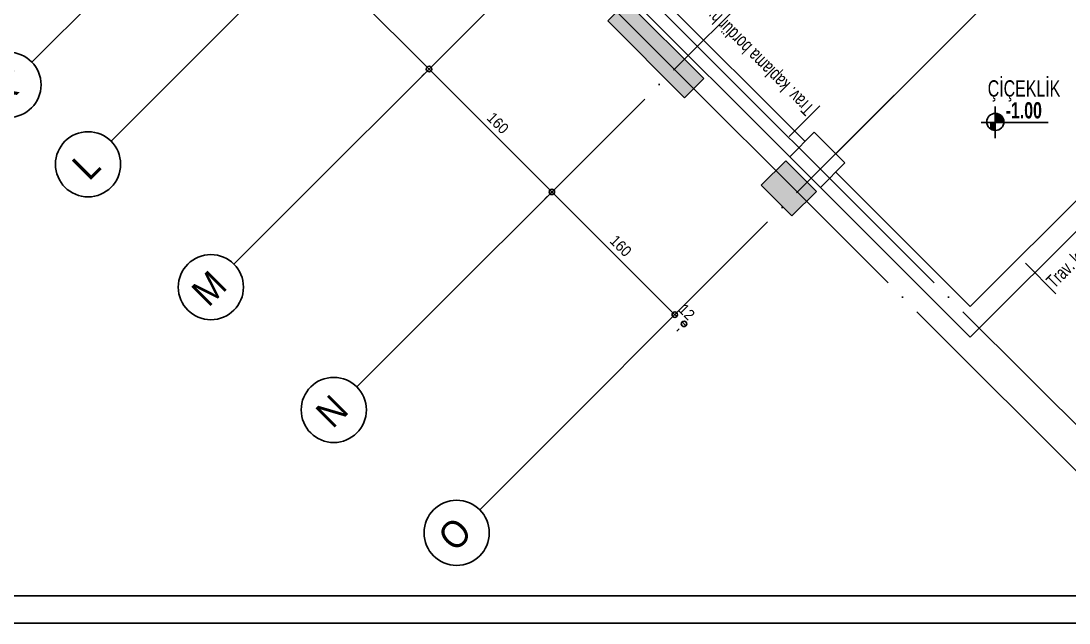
# Model space of a CAD drawing. Extents: x 460786 to 545292, y 30998 to 41694.
# Drawn here: x 487836 to 488801, y 37194 to 37748 of the extents above; entities that cross this region are included whole.
import ezdxf
from ezdxf.enums import TextEntityAlignment as Align

# ---------------------------------------------------------------- set-up
doc = ezdxf.new("R2010")
doc.units = 0
doc.header["$LTSCALE"] = 50
doc.header["$MEASUREMENT"] = 0
doc.header["$PDMODE"] = 35
doc.linetypes.add('DASHDOT', pattern=[5.5, 5, -0.25, 0, -0.25])
doc.layers.get('0').update_dxf_attribs({"linetype": 'CONTINUOUS'})
doc.layers.get('Defpoints').update_dxf_attribs({"linetype": 'CONTINUOUS'})
for name, color, linetype in [('A-Aks Balonu', 2, 'CONTINUOUS'), ('A-Aks Dikey', 12, 'DASHDOT'), ('A-Aks Yatay', 12, 'DASHDOT'), ('A-Betonarme', 6, 'CONTINUOUS'), ('A-Gör 2', 40, 'CONTINUOUS'), ('A-Kot', 3, 'CONTINUOUS'), ('A-Lejant', 23, 'CONTINUOUS'), ('A-Olcu DIS Dikey', 8, 'CONTINUOUS'), ('A-Tarama 1', 9, 'CONTINUOUS'), ('A-Yazı 1', 200, 'CONTINUOUS'), ('A-Yazı 2', 205, 'CONTINUOUS')]:
    doc.layers.add(name, color=color, linetype=linetype)
doc.styles.add('blkan', font='arial.ttf', dxfattribs={"width": 0.9, "height": 12.5})
doc.styles.get("Standard").update_dxf_attribs({"font": 'arial.ttf', "width": 0.9})
doc.styles.add('YAZI', font='arialbd.ttf', dxfattribs={"width": 0.9, "height": 150})
doc.dimstyles.new('EXIT', dxfattribs={"dimscale": 50, "dimtxt": 0.23, "dimasz": 0.03, "dimexe": 0.125, "dimexo": 0.5, "dimgap": 0.09, "dimtad": 1, "dimzin": 1, "dimdsep": 46, "dimtxsty": 'Standard', "dimblk": 'TICK', "dimcen": 0.2, "dimadec": 0, "dimazin": 0, "dimtfac": 1, "dimtix": 1, "dimtofl": 0, "dimtmove": 2, "dimatfit": 3, "dimldrblk": 'TICK', "dimfxl": 1, "dimtolj": 1, "dimtzin": 1, "dimarcsym": 0})

# ---------------------------------------------------------------- blocks, each defined once
blk = doc.blocks.new('aks')
blk.add_circle((-0.8, 38.6), 60)
at = {"width": 0.9}
blk.add_attdef('AKSNO', text='', height=50, dxfattribs=at).set_placement((-0.8, 38.6), align=Align.MIDDLE_CENTER)
blk = doc.blocks.new('kot-p200')
for p, q in [((11, 26), (11, -46.7)), ((13.6, 10.3), (13.6, -10.4)), ((16.2, 9.8), (16.2, -10.4)), ((18.9, 8.9), (18.9, -10.4)), ((21.5, 7.5), (21.5, -10.4)), ((24.1, 5.6), (24.1, -10.4)), ((26.7, 2.8), (26.7, -10.4)), ((132.5, -10.4), (-21.8, -10.4)), ((0.5, -10.4), (0.5, -25.8)), ((3.1, -10.4), (3.1, -27.2)), ((5.7, -10.4), (5.7, -28.1)), ((8.4, -10.4), (8.4, -28.7)), ((29.4, -1.8), (29.4, -10.4))]:
    blk.add_line(p, q)
blk.add_circle((11.1, -9.2), 19.7)
at = {"style": 'YAZI', "width": 0.7}
blk.add_attdef('KABAKOT', (34.7, -1.3), '', height=37.5, dxfattribs=at)
blk = doc.blocks.new('TICK', base_point=(53.7, 38.06))
blk.add_line((55.37, 38.06), (52.04, 38.06))
blk.add_circle((53.7, 38.06), 1.67)
blk = doc.blocks.new('*D550')
at = {"layer": 'A-Olcu DIS Dikey', "color": 0, "lineweight": -2, "transparency": 16777216}
for p, q in [((488092.38, 37810.63), (488094.53, 37812.77)), ((488211.03, 37705.12), (488100.01, 37816.13)), ((488205.52, 37697.49), (488207.67, 37699.64))]:
    blk.add_line(p, q, dxfattribs=at)
at = {"layer": 'Defpoints', "color": 0, "transparency": 16777216}
for p in [(488110.06, 37828.3), (488098.95, 37817.19), (488223.2, 37715.17)]:
    blk.add_point(p, dxfattribs=at)
at = {"layer": 'A-Olcu DIS Dikey', "color": 0, "lineweight": -2, "transparency": 16777216, "xscale": 1.5, "yscale": 1.5, "zscale": 1.5}
for p, rotation in [((488098.95, 37817.19), 134.999999999776), ((488212.09, 37704.06), 314.999999999776)]:
    blk.add_blockref('TICK', p, dxfattribs=dict(at, rotation=rotation))
at = {"layer": 'A-Olcu DIS Dikey', "color": 0, "transparency": 16777216, "insert": (488162.31, 37767.42), "char_height": 10, "attachment_point": 5, "rotation": 315}
blk.add_mtext('\\A1;160', dxfattribs=at)
blk = doc.blocks.new('*D551')
at = {"layer": 'A-Olcu DIS Dikey', "color": 0, "lineweight": -2, "transparency": 16777216}
for p, q in [((488213.15, 37703), (488324.16, 37591.98)), ((488205.52, 37697.49), (488207.67, 37699.64)), ((488318.66, 37584.35), (488320.8, 37586.5))]:
    blk.add_line(p, q, dxfattribs=at)
at = {"layer": 'Defpoints', "color": 0, "transparency": 16777216}
for p in [(488223.2, 37715.17), (488336.33, 37602.03), (488325.22, 37590.92)]:
    blk.add_point(p, dxfattribs=at)
at = {"layer": 'A-Olcu DIS Dikey', "color": 0, "lineweight": -2, "transparency": 16777216, "xscale": 1.5, "yscale": 1.5, "zscale": 1.5}
for p, rotation in [((488212.09, 37704.06), 134.999999999776), ((488325.22, 37590.92), 314.999999999776)]:
    blk.add_blockref('TICK', p, dxfattribs=dict(at, rotation=rotation))
at = {"layer": 'A-Olcu DIS Dikey', "color": 0, "transparency": 16777216, "insert": (488275.45, 37654.28), "char_height": 10, "attachment_point": 5, "rotation": 315}
blk.add_mtext('\\A1;160', dxfattribs=at)
blk = doc.blocks.new('*D552')
at = {"layer": 'A-Olcu DIS Dikey', "color": 0, "lineweight": -2, "transparency": 16777216}
for p, q in [((488437.3, 37478.84), (488326.28, 37589.86)), ((488318.66, 37584.35), (488320.8, 37586.5)), ((488431.79, 37471.21), (488433.94, 37473.36))]:
    blk.add_line(p, q, dxfattribs=at)
at = {"layer": 'Defpoints', "color": 0, "transparency": 16777216}
for p in [(488336.33, 37602.03), (488325.22, 37590.92), (488449.47, 37488.89)]:
    blk.add_point(p, dxfattribs=at)
at = {"layer": 'A-Olcu DIS Dikey', "color": 0, "lineweight": -2, "transparency": 16777216, "xscale": 1.5, "yscale": 1.5, "zscale": 1.5}
for p, rotation in [((488325.22, 37590.92), 134.999999999776), ((488438.36, 37477.78), 314.999999999776)]:
    blk.add_blockref('TICK', p, dxfattribs=dict(at, rotation=rotation))
at = {"layer": 'A-Olcu DIS Dikey', "color": 0, "transparency": 16777216, "insert": (488388.59, 37541.14), "char_height": 10, "attachment_point": 5, "rotation": 315}
blk.add_mtext('\\A1;160', dxfattribs=at)
blk = doc.blocks.new('*D553')
at = {"layer": 'A-Olcu DIS Dikey', "color": 0, "lineweight": -2, "transparency": 16777216}
for p, q in [((488431.79, 37471.21), (488433.94, 37473.36)), ((488437.3, 37478.84), (488436.24, 37479.9)), ((488440.28, 37462.73), (488442.43, 37464.88)), ((488447.91, 37468.24), (488448.97, 37467.17))]:
    blk.add_line(p, q, dxfattribs=at)
at = {"layer": 'Defpoints', "color": 0, "transparency": 16777216}
for p in [(488449.47, 37488.89), (488457.96, 37480.41), (488446.85, 37469.3)]:
    blk.add_point(p, dxfattribs=at)
at = {"layer": 'A-Olcu DIS Dikey', "color": 0, "lineweight": -2, "transparency": 16777216, "xscale": 1.5, "yscale": 1.5, "zscale": 1.5}
for p, rotation in [((488438.36, 37477.78), 314.999999999776), ((488446.85, 37469.3), 134.999999999776)]:
    blk.add_blockref('TICK', p, dxfattribs=dict(at, rotation=rotation))
at = {"layer": 'A-Olcu DIS Dikey', "color": 0, "transparency": 16777216, "insert": (488449.34, 37480.27), "char_height": 10, "attachment_point": 5, "rotation": 315}
blk.add_mtext('\\A1;12', dxfattribs=at)

msp = doc.modelspace()

# ---------------------------------------------------------------- hatches: boundary and pattern name
at = {"layer": 'A-Tarama 1'}
h = msp.add_hatch(dxfattribs=at)
h.set_pattern_fill('ANSI33', color=256, scale=30, angle=180, style=0)
h.set_pattern_definition([(225, (-3046.124, 1950.459), (5.30330086, -5.30330086), []), (225, (-3051.4276, 1950.459), (5.30330086, -5.30330086), [3.75, -1.875])])
h.paths.add_polyline_path([(487640.47, 38519.78), (487617.84, 38497.15), (487646.12, 38468.87), (487668.75, 38491.49)])
h.paths.add_polyline_path([(487666.63, 38545.94), (487644, 38523.31), (487672.29, 38495.03), (487694.91, 38517.66)])
h.paths.add_polyline_path([(487414.19, 38746.05), (487391.56, 38723.42), (487419.85, 38695.14), (487442.48, 38717.77)])
h.paths.add_polyline_path([(487468.64, 38743.93), (487440.35, 38772.21), (487417.73, 38749.59), (487446.01, 38721.3)])
h.paths.add_polyline_path([(487921.19, 38743.93), (487892.9, 38772.21), (487864.62, 38743.93), (487892.9, 38715.65)])
h.paths.add_polyline_path([(488147.46, 38517.66), (488119.18, 38545.94), (488090.89, 38517.66), (488105.03, 38503.51), (488119.18, 38489.37)])
h.paths.add_polyline_path([(487895.02, 38265.22), (487866.74, 38293.5), (487844.11, 38270.88), (487872.4, 38242.59)])
h.paths.add_polyline_path([(488124.83, 38099.05), (488096.55, 38070.76), (488124.83, 38042.48), (488153.12, 38070.76)])
h.paths.add_polyline_path([(488139.68, 38020.56), (488122.01, 38002.88), (488130.49, 37994.4), (488211.81, 37913.08), (488229.49, 37930.76)])
h.paths.add_polyline_path([(488394.24, 37766), (488376.56, 37748.32), (488447.27, 37677.61), (488464.95, 37695.29)])
h.paths.add_polyline_path([(488540.61, 37619.63), (488517.99, 37597), (488546.27, 37568.72), (488568.9, 37591.35)])
h.paths.add_polyline_path([(488820.53, 38295.53), (488797.9, 38318.16), (488769.62, 38289.87), (488797.9, 38261.59), (488826.19, 38289.87)])
h.paths.add_polyline_path([(488600.72, 38064.4), (488595.06, 38070.06), (488572.43, 38092.69), (488544.15, 38064.4), (488572.43, 38036.12)])
h.paths.add_polyline_path([(488374.44, 38290.68), (488346.16, 38318.96), (488317.87, 38290.68), (488346.16, 38262.39)])
h.paths.add_polyline_path([(488595.06, 38522.61), (488572.43, 38545.23), (488544.15, 38516.95), (488572.43, 38488.66), (488600.72, 38516.95)])
h.paths.add_polyline_path([(489053.72, 38517.4), (489025.43, 38545.69), (488997.15, 38517.4), (489025.43, 38489.12)])
h.paths.add_polyline_path([(489037.58, 38965.13), (489037.58, 38990.48), (489012.58, 38990.48), (489012.58, 38975.48), (488798.35, 38761.25), (488584.58, 38975.03), (488584.58, 38990.03), (488559.58, 38990.03), (488559.58, 38964.67), (488798.35, 38725.9)])
h.paths.add_polyline_path([(488373.74, 38743.93), (488345.45, 38772.21), (488317.17, 38743.93), (488345.45, 38715.65)])
h.paths.add_polyline_path([(488147.46, 38970.2), (488119.18, 38998.49), (488090.89, 38970.2), (488119.18, 38941.92)])
h.paths.add_polyline_path([(487694.91, 38970.2), (487666.63, 38998.49), (487638.34, 38970.2), (487666.63, 38941.92)])
h.paths.add_polyline_path([(487892.9, 39224.76), (487864.62, 39196.48), (487892.9, 39168.19), (487921.19, 39196.48)])
h.paths.add_polyline_path([(487910.93, 39648.67), (488128.37, 39866.11), (488110.69, 39883.79), (487875.58, 39648.67), (488119.53, 39404.72), (488137.21, 39422.4)])
h.paths.add_polyline_path([(487720.02, 39910.3), (487702.34, 39927.98), (487666.98, 39892.63), (487631.63, 39927.98), (487613.95, 39910.3), (487666.98, 39857.27)])
h.paths.add_polyline_path([(487021.75, 40097.33), (486993.46, 40125.62), (486965.18, 40097.33), (486993.46, 40069.05)])
h.paths.add_polyline_path([(486767.19, 39899.34), (486738.9, 39871.06), (486767.19, 39842.77), (486795.47, 39871.06)])
h.paths.add_polyline_path([(486514.04, 39646.2), (486491.42, 39623.57), (486519.7, 39595.29), (486542.33, 39617.91)])
h.paths.add_polyline_path([(486540.21, 39672.36), (486517.58, 39649.73), (486545.86, 39621.45), (486568.49, 39644.08)])
h.paths.add_polyline_path([(487266.76, 40292.85), (487231.4, 40328.2), (487267.11, 40363.91), (487249.44, 40381.59), (487196.05, 40328.2), (487249.08, 40275.17)])
h.paths.add_polyline_path([(488133.08, 40226.23), (488000.88, 40226.23), (487983.2, 40208.56), (488000.88, 40190.88), (488011.24, 40201.23), (488108.08, 40201.23), (488108.08, 40092.2), (488133.08, 40092.2)])
h.paths.add_polyline_path([(488593.08, 40122.2), (488553.08, 40122.2), (488553.08, 40082.2), (488593.08, 40082.2)])
h.paths.add_polyline_path([(489046.08, 40122.2), (489006.08, 40122.2), (489006.08, 40082.2), (489046.08, 40082.2)])
h.paths.add_polyline_path([(489046.08, 39669.2), (489006.08, 39669.2), (489006.08, 39629.2), (489046.08, 39629.2)])
h.paths.add_polyline_path([(488593.08, 39669.2), (488553.08, 39669.2), (488553.08, 39629.2), (488593.08, 39629.2)])

# ---------------------------------------------------------------- linework, layer by layer
at = {"layer": 'A-Aks Dikey', "ltscale": 1.5}
for p, q in [((486035.5, 40106.35), (488847.6, 37294.26)), ((486077.93, 40106.35), (488847.6, 37336.69))]:
    msp.add_line(p, q, dxfattribs=at)
at = {"layer": 'A-Aks Yatay', "ltscale": 1.5}
for p, q in [((487846.47, 37710.37), (489394.5, 39258.4)), ((487919.3, 37637.54), (489467.33, 39185.57)), ((488032.43, 37524.4), (489580.47, 39072.43)), ((488145.57, 37411.27), (489693.6, 38959.3)), ((488258.71, 37298.13), (489806.74, 38846.16))]:
    msp.add_line(p, q, dxfattribs=at)
at = {"layer": 'A-Betonarme'}
for p, q in [((488376.56, 37748.32), (488394.24, 37766)), ((488394.24, 37766), (488464.95, 37695.29)), ((488447.27, 37677.61), (488376.56, 37748.32)), ((488464.95, 37695.29), (488447.27, 37677.61)), ((488540.61, 37619.63), (488517.99, 37597)), ((488540.61, 37619.63), (488568.9, 37591.35)), ((488517.99, 37597), (488546.27, 37568.72)), ((488568.9, 37591.35), (488546.27, 37568.72))]:
    msp.add_line(p, q, dxfattribs=at)
at = {"layer": 'A-Gör 2'}
for p, q in [((488138.98, 38056.62), (488558.29, 37637.31)), ((488124.83, 38042.48), (488544.15, 37623.17)), ((488586.57, 37625.99), (488784.56, 37823.98)), ((488959.22, 37705.9), (488710.32, 37457)), ((488930.94, 37705.9), (488710.32, 37485.28)), ((488544.15, 37623.17), (488566.78, 37645.79)), ((488566.78, 37645.79), (488595.06, 37617.51)), ((488544.15, 37623.17), (488572.43, 37594.88)), ((488572.43, 37594.88), (488595.06, 37617.51)), ((488586.57, 37609.02), (488710.32, 37485.28)), ((488572.43, 37594.88), (488710.32, 37457))]:
    msp.add_line(p, q, dxfattribs=at)
at = {"layer": 'A-Lejant'}
msp.add_lwpolyline([(460786.15, 41693.81), (460786.15, 37193.81), (545291.84, 37193.81), (545291.84, 41693.81), (460786.15, 41693.81)], dxfattribs=at)
msp.add_lwpolyline([(460811.15, 41668.81), (460811.15, 37218.81), (545266.84, 37218.81), (545266.84, 41668.81)], close=True, dxfattribs=at)
at = {"layer": 'A-Yazı 2'}
for p, q in [((488571.91, 37670.25), (488543.71, 37642.05)), ((488789.32, 37497.04), (488761.13, 37525.23))]:
    msp.add_line(p, q, dxfattribs=at)

# ---------------------------------------------------------------- block references
at = {"layer": 'A-Aks Balonu'}
ref = msp.add_blockref('aks', (487838.85, 37676.15), dxfattribs=dict(at, xscale=0.5, yscale=0.5, zscale=0.5, rotation=45))
ref.add_attrib('AKSNO', "K''", dxfattribs={"layer": '0', "height": 25, "rotation": 45, "width": 0.9}).set_placement((487823.44, 37688.66), align=Align.MIDDLE_CENTER)
ref = msp.add_blockref('aks', (487912.04, 37602.96), dxfattribs=dict(at, xscale=0.5, yscale=0.5, zscale=0.5, rotation=45))
ref.add_attrib('AKSNO', 'L', dxfattribs={"layer": '0', "height": 25, "rotation": 45, "width": 0.9}).set_placement((487896.38, 37615.22), align=Align.MIDDLE_CENTER)
ref = msp.add_blockref('aks', (488025.18, 37489.82), dxfattribs=dict(at, xscale=0.5, yscale=0.5, zscale=0.5, rotation=45))
ref.add_attrib('AKSNO', 'M', dxfattribs={"layer": '0', "height": 25, "rotation": 45, "width": 0.9}).set_placement((488009.52, 37502.09), align=Align.MIDDLE_CENTER)
ref = msp.add_blockref('aks', (488138.31, 37376.69), dxfattribs=dict(at, xscale=0.5, yscale=0.5, zscale=0.5, rotation=45))
ref.add_attrib('AKSNO', 'N', dxfattribs={"layer": '0', "height": 25, "rotation": 45, "width": 0.9}).set_placement((488122.65, 37388.95), align=Align.MIDDLE_CENTER)
ref = msp.add_blockref('aks', (488251.45, 37263.55), dxfattribs=dict(at, xscale=0.5, yscale=0.5, zscale=0.5, rotation=45))
ref.add_attrib('AKSNO', 'O', dxfattribs={"layer": '0', "height": 25, "rotation": 45, "width": 0.9}).set_placement((488235.79, 37275.81), align=Align.MIDDLE_CENTER)
at = {"layer": 'A-Kot', "xscale": 0.4000000000029104, "yscale": 0.4000000000029104, "zscale": 0.4000000000029104}
msp.add_blockref('kot-p200', (488729.07, 37659.04), dxfattribs=at).add_auto_attribs({'KABAKOT': '-1.00'})

# ---------------------------------------------------------------- texts
at = {"layer": 'A-Yazı 1', "style": 'blkan', "width": 0.7}
msp.add_text('ÇİÇEKLİK', height=15, dxfattribs=at).set_placement((488726.48, 37678.69))
at = {"layer": 'A-Yazı 2', "style": 'blkan', "width": 0.7}
for rotation, p in [(135, (488567.58, 37668.84)), (45, (488787.92, 37501.36))]:
    msp.add_text('Trav. kaplama bordür h: 30 cm', height=12.5, rotation=rotation, dxfattribs=at).set_placement(p)

# ---------------------------------------------------------------- dimensions: what is measured, and where the dimension line sits
at = {"layer": 'A-Olcu DIS Dikey'}
for p1, p2, distance, picture, middle in [((488223.2, 37715.17), (488110.06, 37828.3), 15.71, '*D550', (488162.31, 37767.42)), ((488223.2, 37715.17), (488336.33, 37602.03), -15.71, '*D551', (488275.45, 37654.28)), ((488449.47, 37488.89), (488336.33, 37602.03), 15.71, '*D552', (488388.59, 37541.14)), ((488449.47, 37488.89), (488457.96, 37480.41), -15.71, '*D553', (488449.34, 37480.27))]:
    dim = msp.add_aligned_dim(p1=p1, p2=p2, distance=distance, dimstyle='EXIT', override={"dimtxt": 0.2, "dimdec": 1, "dimzin": 9, "dimtdec": 1}, dxfattribs=at)
    dim.commit()
    dim.dimension.update_dxf_attribs({"geometry": picture, "text_midpoint": middle})

doc.saveas('drawing.dxf')
